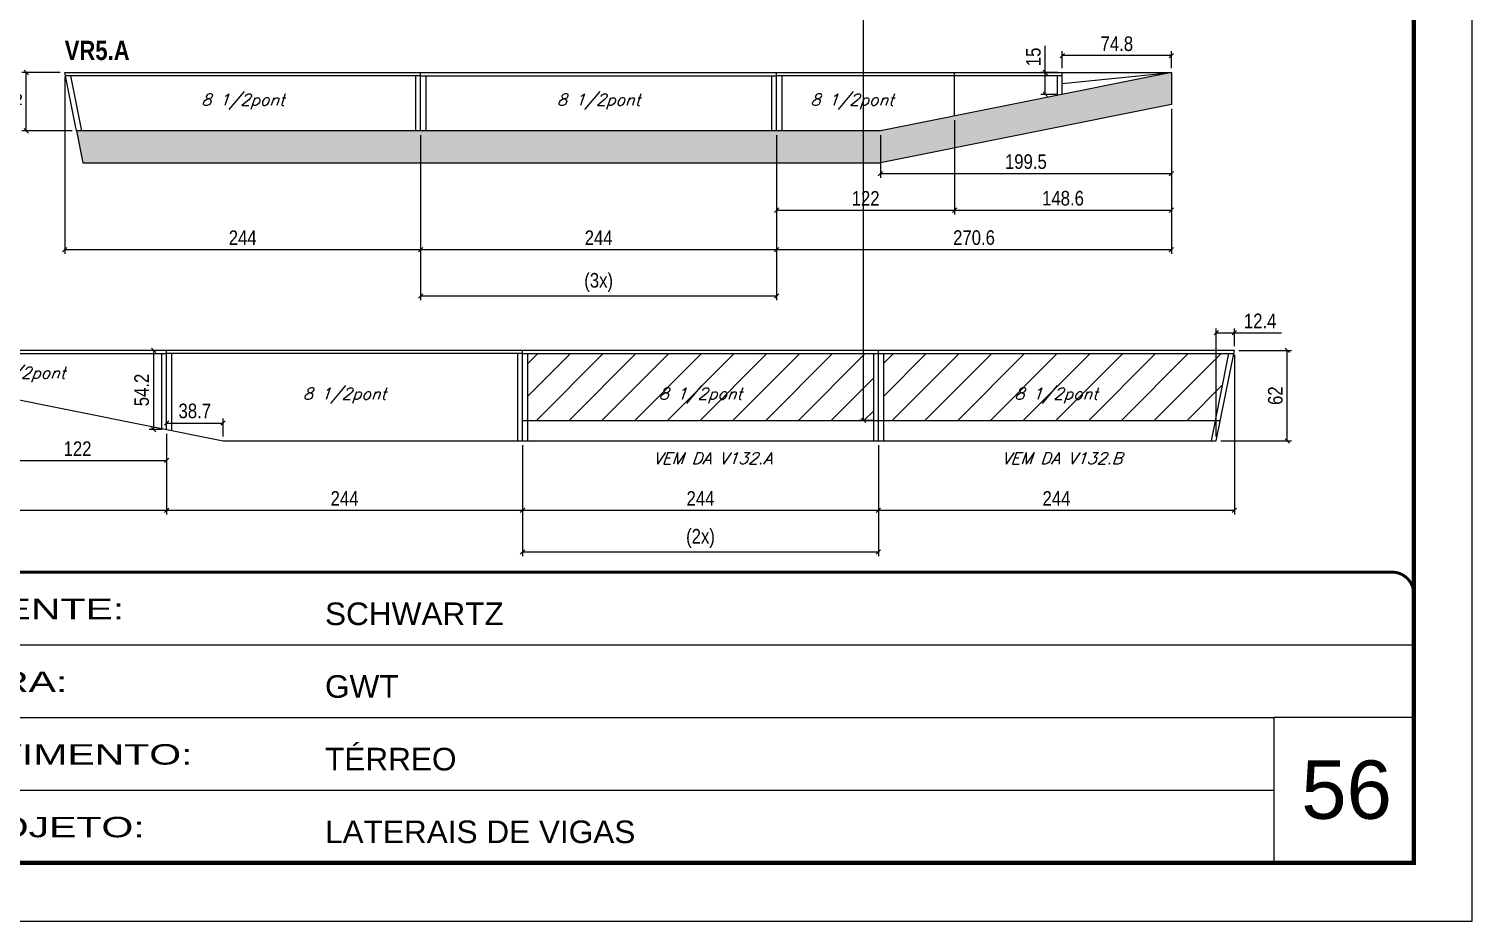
# Model space of a CAD drawing. Extents: x 2603 to 22413, y 1253 to 30260.
# Drawn here: x 7854 to 8843, y 13888 to 14499 of the extents above; entities that cross this region are included whole.
import ezdxf

# ---------------------------------------------------------------- set-up
doc = ezdxf.new("R2010")
doc.units = 0
doc.linetypes.add('CONTINUO', pattern=[0])
doc.linetypes.add('DASHED', pattern=[0.75, 0.5, -0.25])
for name, color, linetype, lineweight in [('CARIMBO', 255, 'Continuous', 9), ('Folhas', 255, 'Continuous', 9), ('Hachura', 251, 'Continuous', 9), ('SARRAFO DE PRESSAO', 251, 'DASHED', 9)]:
    doc.layers.add(name, color=color, linetype=linetype, lineweight=lineweight)
for name, color, linetype in [('COTA', 241, 'Continuous'), ('NOMENCLATURA', 7, 'Continuous'), ('Painéis', 200, 'Continuous'), ('SARR_2.2x15', 61, 'Continuous'), ('SARR_2.2x7', 40, 'Continuous'), ('SARR_3.5x7', 81, 'Continuous'), ('texto', 7, 'Continuous')]:
    doc.layers.add(name, color=color, linetype=linetype)
doc.layers.add('Laje_Perimetro', color=7, linetype='Continuous', plot=False)
doc.styles.add('ARIAL', font='arial.ttf')
doc.styles.add('COTA TECNICA', font='techl___.ttf', dxfattribs={"height": 10})
doc.styles.add('Romans', font='romans.shx')
doc.styles.add('TECNICA', font='techb___.ttf', dxfattribs={"height": 10})
doc.styles.add('Tecnologia', font='')
doc.styles.get('Tecnologia').set_extended_font_data('Forgotten Futurist')
doc.dimstyles.new('PAINEL', dxfattribs={"dimtxt": 10, "dimasz": 3, "dimexe": 3, "dimexo": 3, "dimgap": 3, "dimtad": 1, "dimdec": 1, "dimzin": 12, "dimdsep": 46, "dimtxsty": 'COTA TECNICA', "dimblk1": 'OBLIQUE', "dimblk2": 'OBLIQUE', "dimsah": 1, "dimcen": 0.9, "dimclrd": 4, "dimclre": 4, "dimclrt": 240, "dimadec": 1, "dimazin": 3, "dimtfac": 1, "dimtdec": 1, "dimtmove": 0, "dimatfit": 3, "dimfxl": 1, "dimtolj": 1, "dimtzin": 12, "dimarcsym": 0})

# ---------------------------------------------------------------- blocks, each defined once
blk = doc.blocks.new('9999999999')
at = {"color": 30, "linetype": 'CONTINUO'}
for p, q in [((98564.56, 34379.64), (99583.98, 34379.64)), ((98564.56, 34329.83), (99487.98, 34329.83)), ((99583.98, 34329.83), (99487.98, 34329.83)), ((99487.98, 34329.83), (99487.98, 34230.21)), ((98564.56, 34280.02), (99487.98, 34280.02))]:
    blk.add_line(p, q, dxfattribs=at)
at = {"color": 30, "linetype": 'CONTINUO', "const_width": 2}
blk.add_lwpolyline([(99583.98, 34230.21), (99583.98, 34414.45, 0.414214), (99568.98, 34429.45), (98228.98, 34429.45, 0.414214), (98213.98, 34414.45), (98213.98, 34245.21, 0.414214), (98228.98, 34230.21), (99583.98, 34230.21)], format="xyb", dxfattribs=at)
at = {"layer": 'Folhas'}
blk.add_lwpolyline([(98138.98, 34190.21), (99623.98, 34190.21), (99623.98, 35240.21), (98138.98, 35240.21)], close=True, dxfattribs=at)
at = {"layer": 'Folhas', "color": 30, "const_width": 3}
blk.add_lwpolyline([(98213.98, 34230.21), (99583.98, 34230.21), (99583.98, 35200.21), (98213.98, 35200.21)], close=True, dxfattribs=at)
at = {"color": 7, "linetype": 'Continuous', "ltscale": 5, "style": 'ARIAL'}
for s, height, p in [('SCHWARTZ', 15.483, (98837.68, 34393.13)), ('GWT', 15.483, (98837.68, 34343.32)), ('TÉRREO', 15.483, (98837.68, 34293.51)), ('LATERAIS DE VIGAS', 15.4829, (98837.68, 34243.7))]:
    blk.add_text(s, height=height, dxfattribs=at).set_placement(p)
at = {"layer": 'Folhas', "color": 7, "style": 'Tecnologia', "width": 1.5}
for s, p in [('CLIENTE:', (98573.65, 34397.17)), ('OBRA:', (98573.65, 34347.31)), ('PAVIMENTO:', (98573.65, 34297.5)), ('PROJETO:', (98573.65, 34247.69))]:
    blk.add_text(s, height=14, dxfattribs=at).set_placement(p)
blk = doc.blocks.new('_Oblique')
at = {"color": 0, "linetype": 'ByBlock', "lineweight": -2}
blk.add_line((-0.5, -0.5), (0.5, 0.5), dxfattribs=at)
blk = doc.blocks.new('*D1706')
at = {"layer": 'COTA', "color": 4, "linetype": 'ByBlock', "lineweight": -2, "transparency": 16777216}
for p, q in [((7875.23, 14469.38), (7848.92, 14469.38)), ((7851.92, 14429.39), (7851.92, 14469.38)), ((7883.25, 14429.39), (7848.92, 14429.39))]:
    blk.add_line(p, q, dxfattribs=at)
at = {"layer": 'Defpoints', "color": 0, "linetype": 'ByBlock', "transparency": 16777216}
for p in [(7851.92, 14469.38), (7878.23, 14469.38), (7886.25, 14429.39)]:
    blk.add_point(p, dxfattribs=at)
at = {"layer": 'COTA', "color": 4, "linetype": 'ByBlock', "lineweight": -2, "transparency": 16777216, "xscale": 3, "yscale": 3, "zscale": 3}
for p, rotation in [((7851.92, 14469.38), 90), ((7851.92, 14429.39), 270)]:
    blk.add_blockref('_Oblique', p, dxfattribs=dict(at, rotation=rotation))
at = {"layer": 'COTA', "color": 240, "linetype": 'ByBlock', "transparency": 16777216, "insert": (7843.82, 14449.38), "char_height": 10, "attachment_point": 5, "rotation": 90, "style": 'COTA TECNICA'}
blk.add_mtext('\\A1;40', dxfattribs=at)
blk = doc.blocks.new('*D1707')
at = {"layer": 'COTA', "color": 4, "linetype": 'ByBlock', "lineweight": -2, "transparency": 16777216}
for p, q in [((7878.23, 14466.38), (7878.23, 14345.03)), ((8122.23, 14426.39), (8122.23, 14345.03)), ((7878.23, 14348.03), (8122.23, 14348.03))]:
    blk.add_line(p, q, dxfattribs=at)
at = {"layer": 'Defpoints', "color": 0, "linetype": 'ByBlock', "transparency": 16777216}
for p in [(7878.23, 14469.38), (8122.23, 14429.39), (8122.23, 14348.03)]:
    blk.add_point(p, dxfattribs=at)
at = {"layer": 'COTA', "color": 4, "linetype": 'ByBlock', "lineweight": -2, "transparency": 16777216, "xscale": 3, "yscale": 3, "zscale": 3, "rotation": 180}
blk.add_blockref('_Oblique', (7878.23, 14348.03), dxfattribs=at)
at = {"layer": 'COTA', "color": 4, "linetype": 'ByBlock', "lineweight": -2, "transparency": 16777216, "xscale": 3, "yscale": 3, "zscale": 3}
blk.add_blockref('_Oblique', (8122.23, 14348.03), dxfattribs=at)
at = {"layer": 'COTA', "color": 240, "linetype": 'ByBlock', "transparency": 16777216, "insert": (8000.23, 14356.11), "char_height": 10, "attachment_point": 5, "style": 'COTA TECNICA'}
blk.add_mtext('\\A1;244', dxfattribs=at)
blk = doc.blocks.new('*D1708')
at = {"layer": 'COTA', "color": 4, "linetype": 'ByBlock', "lineweight": -2, "transparency": 16777216}
for p, q in [((8122.23, 14426.39), (8122.23, 14345.03)), ((8366.23, 14426.39), (8366.23, 14345.03)), ((8122.23, 14348.03), (8366.23, 14348.03))]:
    blk.add_line(p, q, dxfattribs=at)
at = {"layer": 'Defpoints', "color": 0, "linetype": 'ByBlock', "transparency": 16777216}
for p in [(8122.23, 14429.39), (8366.23, 14429.39), (8366.23, 14348.03)]:
    blk.add_point(p, dxfattribs=at)
at = {"layer": 'COTA', "color": 4, "linetype": 'ByBlock', "lineweight": -2, "transparency": 16777216, "xscale": 3, "yscale": 3, "zscale": 3, "rotation": 180}
blk.add_blockref('_Oblique', (8122.23, 14348.03), dxfattribs=at)
at = {"layer": 'COTA', "color": 4, "linetype": 'ByBlock', "lineweight": -2, "transparency": 16777216, "xscale": 3, "yscale": 3, "zscale": 3}
blk.add_blockref('_Oblique', (8366.23, 14348.03), dxfattribs=at)
at = {"layer": 'COTA', "color": 240, "linetype": 'ByBlock', "transparency": 16777216, "insert": (8244.23, 14356.11), "char_height": 10, "attachment_point": 5, "style": 'COTA TECNICA'}
blk.add_mtext('\\A1;244', dxfattribs=at)
blk = doc.blocks.new('*D1709')
at = {"layer": 'COTA', "color": 4, "linetype": 'ByBlock', "lineweight": -2, "transparency": 16777216}
for p, q in [((8636.83, 14444.38), (8636.83, 14345.03)), ((8366.23, 14426.39), (8366.23, 14345.03)), ((8366.23, 14348.03), (8636.83, 14348.03))]:
    blk.add_line(p, q, dxfattribs=at)
at = {"layer": 'Defpoints', "color": 0, "linetype": 'ByBlock', "transparency": 16777216}
for p in [(8636.83, 14447.38), (8366.23, 14429.39), (8636.83, 14348.03)]:
    blk.add_point(p, dxfattribs=at)
at = {"layer": 'COTA', "color": 4, "linetype": 'ByBlock', "lineweight": -2, "transparency": 16777216, "xscale": 3, "yscale": 3, "zscale": 3, "rotation": 180}
blk.add_blockref('_Oblique', (8366.23, 14348.03), dxfattribs=at)
at = {"layer": 'COTA', "color": 4, "linetype": 'ByBlock', "lineweight": -2, "transparency": 16777216, "xscale": 3, "yscale": 3, "zscale": 3}
blk.add_blockref('_Oblique', (8636.83, 14348.03), dxfattribs=at)
at = {"layer": 'COTA', "color": 240, "linetype": 'ByBlock', "transparency": 16777216, "insert": (8501.53, 14356.14), "char_height": 10, "attachment_point": 5, "style": 'COTA TECNICA'}
blk.add_mtext('\\A1;270.6', dxfattribs=at)
blk = doc.blocks.new('*D1710')
at = {"layer": 'COTA', "color": 4, "linetype": 'ByBlock', "lineweight": -2, "transparency": 16777216}
for p, q in [((8122.23, 14426.39), (8122.23, 14313.22)), ((8366.23, 14426.39), (8366.23, 14313.22)), ((8122.23, 14316.22), (8366.23, 14316.22))]:
    blk.add_line(p, q, dxfattribs=at)
at = {"layer": 'Defpoints', "color": 0, "linetype": 'ByBlock', "transparency": 16777216}
for p in [(8122.23, 14429.39), (8366.23, 14429.39), (8366.23, 14316.22)]:
    blk.add_point(p, dxfattribs=at)
at = {"layer": 'COTA', "color": 4, "linetype": 'ByBlock', "lineweight": -2, "transparency": 16777216, "xscale": 3, "yscale": 3, "zscale": 3, "rotation": 180}
blk.add_blockref('_Oblique', (8122.23, 14316.22), dxfattribs=at)
at = {"layer": 'COTA', "color": 4, "linetype": 'ByBlock', "lineweight": -2, "transparency": 16777216, "xscale": 3, "yscale": 3, "zscale": 3}
blk.add_blockref('_Oblique', (8366.23, 14316.22), dxfattribs=at)
at = {"layer": 'COTA', "color": 240, "linetype": 'ByBlock', "transparency": 16777216, "insert": (8244.23, 14325.44), "char_height": 10, "attachment_point": 5, "style": 'COTA TECNICA'}
blk.add_mtext('\\A1;(3x)', dxfattribs=at)
blk = doc.blocks.new('*D1711')
at = {"layer": 'COTA', "color": 4, "linetype": 'ByBlock', "lineweight": -2, "transparency": 16777216}
for p, q in [((8562, 14472.38), (8562, 14483.94)), ((8636.83, 14472.38), (8636.83, 14483.94)), ((8636.83, 14480.94), (8562, 14480.94))]:
    blk.add_line(p, q, dxfattribs=at)
at = {"layer": 'Defpoints', "color": 0, "linetype": 'ByBlock', "transparency": 16777216}
for p in [(8562, 14480.94), (8562, 14469.38), (8636.83, 14469.38)]:
    blk.add_point(p, dxfattribs=at)
at = {"layer": 'COTA', "color": 4, "linetype": 'ByBlock', "lineweight": -2, "transparency": 16777216, "xscale": 3, "yscale": 3, "zscale": 3, "rotation": 180}
blk.add_blockref('_Oblique', (8562, 14480.94), dxfattribs=at)
at = {"layer": 'COTA', "color": 4, "linetype": 'ByBlock', "lineweight": -2, "transparency": 16777216, "xscale": 3, "yscale": 3, "zscale": 3}
blk.add_blockref('_Oblique', (8636.83, 14480.94), dxfattribs=at)
at = {"layer": 'COTA', "color": 240, "linetype": 'ByBlock', "transparency": 16777216, "insert": (8599.42, 14489.03), "char_height": 10, "attachment_point": 5, "style": 'COTA TECNICA'}
blk.add_mtext('\\A1;74.8', dxfattribs=at)
blk = doc.blocks.new('*D1712')
at = {"layer": 'COTA', "color": 4, "linetype": 'ByBlock', "lineweight": -2, "transparency": 16777216}
for p, q in [((8550.35, 14469.38), (8550.35, 14487.75)), ((8559, 14469.38), (8547.35, 14469.38)), ((8550.35, 14454.38), (8550.35, 14469.38)), ((8559, 14454.38), (8547.35, 14454.38))]:
    blk.add_line(p, q, dxfattribs=at)
at = {"layer": 'Defpoints', "color": 0, "linetype": 'ByBlock', "transparency": 16777216}
for p in [(8550.35, 14469.38), (8562, 14469.38), (8562, 14454.38)]:
    blk.add_point(p, dxfattribs=at)
at = {"layer": 'COTA', "color": 4, "linetype": 'ByBlock', "lineweight": -2, "transparency": 16777216, "xscale": 3, "yscale": 3, "zscale": 3}
for p, rotation in [((8550.35, 14469.38), 90), ((8550.35, 14454.38), 270)]:
    blk.add_blockref('_Oblique', p, dxfattribs=dict(at, rotation=rotation))
at = {"layer": 'COTA', "color": 240, "linetype": 'ByBlock', "transparency": 16777216, "insert": (8542.24, 14480.07), "char_height": 10, "attachment_point": 5, "rotation": 90, "style": 'COTA TECNICA'}
blk.add_mtext('\\A1;15', dxfattribs=at)
blk = doc.blocks.new('*D1713')
at = {"layer": 'COTA', "color": 4, "linetype": 'ByBlock', "lineweight": -2, "transparency": 16777216}
for p, q in [((8636.83, 14444.38), (8636.83, 14397.08)), ((8437.33, 14426.39), (8437.33, 14397.08)), ((8437.33, 14400.08), (8636.83, 14400.08))]:
    blk.add_line(p, q, dxfattribs=at)
at = {"layer": 'Defpoints', "color": 0, "linetype": 'ByBlock', "transparency": 16777216}
for p in [(8636.83, 14447.38), (8437.33, 14429.39), (8636.83, 14400.08)]:
    blk.add_point(p, dxfattribs=at)
at = {"layer": 'COTA', "color": 4, "linetype": 'ByBlock', "lineweight": -2, "transparency": 16777216, "xscale": 3, "yscale": 3, "zscale": 3, "rotation": 180}
blk.add_blockref('_Oblique', (8437.33, 14400.08), dxfattribs=at)
at = {"layer": 'COTA', "color": 4, "linetype": 'ByBlock', "lineweight": -2, "transparency": 16777216, "xscale": 3, "yscale": 3, "zscale": 3}
blk.add_blockref('_Oblique', (8636.83, 14400.08), dxfattribs=at)
at = {"layer": 'COTA', "color": 240, "linetype": 'ByBlock', "transparency": 16777216, "insert": (8537.08, 14408.22), "char_height": 10, "attachment_point": 5, "style": 'COTA TECNICA'}
blk.add_mtext('\\A1;199.5', dxfattribs=at)
blk = doc.blocks.new('*D1714')
at = {"layer": 'COTA', "color": 4, "linetype": 'ByBlock', "lineweight": -2, "transparency": 16777216}
for p, q in [((8488.23, 14436.59), (8488.23, 14372.02)), ((8366.23, 14426.39), (8366.23, 14372.02)), ((8366.23, 14375.02), (8488.23, 14375.02))]:
    blk.add_line(p, q, dxfattribs=at)
at = {"layer": 'Defpoints', "color": 0, "linetype": 'ByBlock', "transparency": 16777216}
for p in [(8488.23, 14439.59), (8366.23, 14429.39), (8488.23, 14375.02)]:
    blk.add_point(p, dxfattribs=at)
at = {"layer": 'COTA', "color": 4, "linetype": 'ByBlock', "lineweight": -2, "transparency": 16777216, "xscale": 3, "yscale": 3, "zscale": 3, "rotation": 180}
blk.add_blockref('_Oblique', (8366.23, 14375.02), dxfattribs=at)
at = {"layer": 'COTA', "color": 4, "linetype": 'ByBlock', "lineweight": -2, "transparency": 16777216, "xscale": 3, "yscale": 3, "zscale": 3}
blk.add_blockref('_Oblique', (8488.23, 14375.02), dxfattribs=at)
at = {"layer": 'COTA', "color": 240, "linetype": 'ByBlock', "transparency": 16777216, "insert": (8427.23, 14383.08), "char_height": 10, "attachment_point": 5, "style": 'COTA TECNICA'}
blk.add_mtext('\\A1;122', dxfattribs=at)
blk = doc.blocks.new('*D1715')
at = {"layer": 'COTA', "color": 4, "linetype": 'ByBlock', "lineweight": -2, "transparency": 16777216}
for p, q in [((8636.83, 14444.38), (8636.83, 14372.02)), ((8488.23, 14436.59), (8488.23, 14372.02)), ((8488.23, 14375.02), (8636.83, 14375.02))]:
    blk.add_line(p, q, dxfattribs=at)
at = {"layer": 'Defpoints', "color": 0, "linetype": 'ByBlock', "transparency": 16777216}
for p in [(8636.83, 14447.38), (8488.23, 14439.59), (8636.83, 14375.02)]:
    blk.add_point(p, dxfattribs=at)
at = {"layer": 'COTA', "color": 4, "linetype": 'ByBlock', "lineweight": -2, "transparency": 16777216, "xscale": 3, "yscale": 3, "zscale": 3, "rotation": 180}
blk.add_blockref('_Oblique', (8488.23, 14375.02), dxfattribs=at)
at = {"layer": 'COTA', "color": 4, "linetype": 'ByBlock', "lineweight": -2, "transparency": 16777216, "xscale": 3, "yscale": 3, "zscale": 3}
blk.add_blockref('_Oblique', (8636.83, 14375.02), dxfattribs=at)
at = {"layer": 'COTA', "color": 240, "linetype": 'ByBlock', "transparency": 16777216, "insert": (8562.53, 14383.14), "char_height": 10, "attachment_point": 5, "style": 'COTA TECNICA'}
blk.add_mtext('\\A1;148.6', dxfattribs=at)
blk = doc.blocks.new('*D1717')
at = {"layer": 'COTA', "color": 4, "linetype": 'ByBlock', "lineweight": -2, "transparency": 16777216}
for p, q in [((7677.44, 14275.88), (7677.44, 14166.34)), ((7948.04, 14221.64), (7948.04, 14166.34)), ((7677.44, 14169.34), (7948.04, 14169.34))]:
    blk.add_line(p, q, dxfattribs=at)
at = {"layer": 'Defpoints', "color": 0, "linetype": 'ByBlock', "transparency": 16777216}
for p in [(7677.44, 14278.88), (7948.04, 14224.64), (7948.04, 14169.34)]:
    blk.add_point(p, dxfattribs=at)
at = {"layer": 'COTA', "color": 4, "linetype": 'ByBlock', "lineweight": -2, "transparency": 16777216, "xscale": 3, "yscale": 3, "zscale": 3, "rotation": 180}
blk.add_blockref('_Oblique', (7677.44, 14169.34), dxfattribs=at)
at = {"layer": 'COTA', "color": 4, "linetype": 'ByBlock', "lineweight": -2, "transparency": 16777216, "xscale": 3, "yscale": 3, "zscale": 3}
blk.add_blockref('_Oblique', (7948.04, 14169.34), dxfattribs=at)
at = {"layer": 'COTA', "color": 240, "linetype": 'ByBlock', "transparency": 16777216, "insert": (7812.74, 14177.45), "char_height": 10, "attachment_point": 5, "style": 'COTA TECNICA'}
blk.add_mtext('\\A1;270.6', dxfattribs=at)
blk = doc.blocks.new('*D1718')
at = {"layer": 'COTA', "color": 4, "linetype": 'ByBlock', "lineweight": -2, "transparency": 16777216}
for p, q in [((7948.04, 14221.64), (7948.04, 14166.34)), ((8192.04, 14213.88), (8192.04, 14166.34)), ((7948.04, 14169.34), (8192.04, 14169.34))]:
    blk.add_line(p, q, dxfattribs=at)
at = {"layer": 'Defpoints', "color": 0, "linetype": 'ByBlock', "transparency": 16777216}
for p in [(7948.04, 14224.64), (8192.04, 14216.88), (8192.04, 14169.34)]:
    blk.add_point(p, dxfattribs=at)
at = {"layer": 'COTA', "color": 4, "linetype": 'ByBlock', "lineweight": -2, "transparency": 16777216, "xscale": 3, "yscale": 3, "zscale": 3, "rotation": 180}
blk.add_blockref('_Oblique', (7948.04, 14169.34), dxfattribs=at)
at = {"layer": 'COTA', "color": 4, "linetype": 'ByBlock', "lineweight": -2, "transparency": 16777216, "xscale": 3, "yscale": 3, "zscale": 3}
blk.add_blockref('_Oblique', (8192.04, 14169.34), dxfattribs=at)
at = {"layer": 'COTA', "color": 240, "linetype": 'ByBlock', "transparency": 16777216, "insert": (8070.04, 14177.42), "char_height": 10, "attachment_point": 5, "style": 'COTA TECNICA'}
blk.add_mtext('\\A1;244', dxfattribs=at)
blk = doc.blocks.new('*D1719')
at = {"layer": 'COTA', "color": 4, "linetype": 'ByBlock', "lineweight": -2, "transparency": 16777216}
for p, q in [((8680.04, 14275.88), (8680.04, 14166.34)), ((8436.04, 14213.88), (8436.04, 14166.34)), ((8436.04, 14169.34), (8680.04, 14169.34))]:
    blk.add_line(p, q, dxfattribs=at)
at = {"layer": 'Defpoints', "color": 0, "linetype": 'ByBlock', "transparency": 16777216}
for p in [(8680.04, 14278.88), (8436.04, 14216.88), (8680.04, 14169.34)]:
    blk.add_point(p, dxfattribs=at)
at = {"layer": 'COTA', "color": 4, "linetype": 'ByBlock', "lineweight": -2, "transparency": 16777216, "xscale": 3, "yscale": 3, "zscale": 3, "rotation": 180}
blk.add_blockref('_Oblique', (8436.04, 14169.34), dxfattribs=at)
at = {"layer": 'COTA', "color": 4, "linetype": 'ByBlock', "lineweight": -2, "transparency": 16777216, "xscale": 3, "yscale": 3, "zscale": 3}
blk.add_blockref('_Oblique', (8680.04, 14169.34), dxfattribs=at)
at = {"layer": 'COTA', "color": 240, "linetype": 'ByBlock', "transparency": 16777216, "insert": (8558.04, 14177.42), "char_height": 10, "attachment_point": 5, "style": 'COTA TECNICA'}
blk.add_mtext('\\A1;244', dxfattribs=at)
blk = doc.blocks.new('*D1720')
at = {"layer": 'COTA', "color": 4, "linetype": 'ByBlock', "lineweight": -2, "transparency": 16777216}
for p, q in [((8192.04, 14213.88), (8192.04, 14166.34)), ((8436.04, 14213.88), (8436.04, 14166.34)), ((8192.04, 14169.34), (8436.04, 14169.34))]:
    blk.add_line(p, q, dxfattribs=at)
at = {"layer": 'Defpoints', "color": 0, "linetype": 'ByBlock', "transparency": 16777216}
for p in [(8192.04, 14216.88), (8436.04, 14216.88), (8436.04, 14169.34)]:
    blk.add_point(p, dxfattribs=at)
at = {"layer": 'COTA', "color": 4, "linetype": 'ByBlock', "lineweight": -2, "transparency": 16777216, "xscale": 3, "yscale": 3, "zscale": 3, "rotation": 180}
blk.add_blockref('_Oblique', (8192.04, 14169.34), dxfattribs=at)
at = {"layer": 'COTA', "color": 4, "linetype": 'ByBlock', "lineweight": -2, "transparency": 16777216, "xscale": 3, "yscale": 3, "zscale": 3}
blk.add_blockref('_Oblique', (8436.04, 14169.34), dxfattribs=at)
at = {"layer": 'COTA', "color": 240, "linetype": 'ByBlock', "transparency": 16777216, "insert": (8314.04, 14177.42), "char_height": 10, "attachment_point": 5, "style": 'COTA TECNICA'}
blk.add_mtext('\\A1;244', dxfattribs=at)
blk = doc.blocks.new('*D1721')
at = {"layer": 'COTA', "color": 4, "linetype": 'ByBlock', "lineweight": -2, "transparency": 16777216}
for p, q in [((8192.04, 14213.88), (8192.04, 14137.78)), ((8436.04, 14213.88), (8436.04, 14137.78)), ((8192.04, 14140.78), (8436.04, 14140.78))]:
    blk.add_line(p, q, dxfattribs=at)
at = {"layer": 'Defpoints', "color": 0, "linetype": 'ByBlock', "transparency": 16777216}
for p in [(8192.04, 14216.88), (8436.04, 14216.88), (8436.04, 14140.78)]:
    blk.add_point(p, dxfattribs=at)
at = {"layer": 'COTA', "color": 4, "linetype": 'ByBlock', "lineweight": -2, "transparency": 16777216, "xscale": 3, "yscale": 3, "zscale": 3, "rotation": 180}
blk.add_blockref('_Oblique', (8192.04, 14140.78), dxfattribs=at)
at = {"layer": 'COTA', "color": 4, "linetype": 'ByBlock', "lineweight": -2, "transparency": 16777216, "xscale": 3, "yscale": 3, "zscale": 3}
blk.add_blockref('_Oblique', (8436.04, 14140.78), dxfattribs=at)
at = {"layer": 'COTA', "color": 240, "linetype": 'ByBlock', "transparency": 16777216, "insert": (8314.04, 14150.01), "char_height": 10, "attachment_point": 5, "style": 'COTA TECNICA'}
blk.add_mtext('\\A1;(2x)', dxfattribs=at)
blk = doc.blocks.new('*D1675')
at = {"layer": 'COTA', "color": 4, "linetype": 'ByBlock', "lineweight": -2, "transparency": 16777216}
for p, q in [((7826.04, 14246.1), (7826.04, 14200.46)), ((7948.04, 14221.64), (7948.04, 14200.46)), ((7826.04, 14203.46), (7948.04, 14203.46))]:
    blk.add_line(p, q, dxfattribs=at)
at = {"layer": 'Defpoints', "color": 0, "linetype": 'ByBlock', "transparency": 16777216}
for p in [(7826.04, 14249.1), (7948.04, 14224.64), (7948.04, 14203.46)]:
    blk.add_point(p, dxfattribs=at)
at = {"layer": 'COTA', "color": 4, "linetype": 'ByBlock', "lineweight": -2, "transparency": 16777216, "xscale": 3, "yscale": 3, "zscale": 3, "rotation": 180}
blk.add_blockref('_Oblique', (7826.04, 14203.46), dxfattribs=at)
at = {"layer": 'COTA', "color": 4, "linetype": 'ByBlock', "lineweight": -2, "transparency": 16777216, "xscale": 3, "yscale": 3, "zscale": 3}
blk.add_blockref('_Oblique', (7948.04, 14203.46), dxfattribs=at)
at = {"layer": 'COTA', "color": 240, "linetype": 'ByBlock', "transparency": 16777216, "insert": (7887.04, 14211.52), "char_height": 10, "attachment_point": 5, "style": 'COTA TECNICA'}
blk.add_mtext('\\A1;122', dxfattribs=at)
blk = doc.blocks.new('*D1676')
at = {"layer": 'COTA', "color": 4, "linetype": 'ByBlock', "lineweight": -2, "transparency": 16777216}
for p, q in [((7948.04, 14227.64), (7948.04, 14232.1)), ((7948.04, 14229.1), (7986.75, 14229.1)), ((7986.75, 14219.88), (7986.75, 14232.1))]:
    blk.add_line(p, q, dxfattribs=at)
at = {"layer": 'Defpoints', "color": 0, "linetype": 'ByBlock', "transparency": 16777216}
for p in [(7986.75, 14229.1), (7948.04, 14224.64), (7986.75, 14216.88)]:
    blk.add_point(p, dxfattribs=at)
at = {"layer": 'COTA', "color": 4, "linetype": 'ByBlock', "lineweight": -2, "transparency": 16777216, "xscale": 3, "yscale": 3, "zscale": 3, "rotation": 180}
blk.add_blockref('_Oblique', (7948.04, 14229.1), dxfattribs=at)
at = {"layer": 'COTA', "color": 4, "linetype": 'ByBlock', "lineweight": -2, "transparency": 16777216, "xscale": 3, "yscale": 3, "zscale": 3}
blk.add_blockref('_Oblique', (7986.75, 14229.1), dxfattribs=at)
at = {"layer": 'COTA', "color": 240, "linetype": 'ByBlock', "transparency": 16777216, "insert": (7967.39, 14237.34), "char_height": 10, "attachment_point": 5, "style": 'COTA TECNICA'}
blk.add_mtext('\\A1;38.7', dxfattribs=at)
blk = doc.blocks.new('*D1677')
at = {"layer": 'COTA', "color": 4, "linetype": 'ByBlock', "lineweight": -2, "transparency": 16777216}
for p, q in [((7945.04, 14278.88), (7936.13, 14278.88)), ((7939.13, 14278.88), (7939.13, 14224.64)), ((7945.04, 14224.64), (7936.13, 14224.64))]:
    blk.add_line(p, q, dxfattribs=at)
at = {"layer": 'Defpoints', "color": 0, "linetype": 'ByBlock', "transparency": 16777216}
for p in [(7948.04, 14278.88), (7939.13, 14224.64), (7948.04, 14224.64)]:
    blk.add_point(p, dxfattribs=at)
at = {"layer": 'COTA', "color": 4, "linetype": 'ByBlock', "lineweight": -2, "transparency": 16777216, "xscale": 3, "yscale": 3, "zscale": 3}
for p, rotation in [((7939.13, 14278.88), 90), ((7939.13, 14224.64), 270)]:
    blk.add_blockref('_Oblique', p, dxfattribs=dict(at, rotation=rotation))
at = {"layer": 'COTA', "color": 240, "linetype": 'ByBlock', "transparency": 16777216, "insert": (7931.03, 14251.76), "char_height": 10, "attachment_point": 5, "rotation": 90, "style": 'COTA TECNICA'}
blk.add_mtext('\\A1;54.2', dxfattribs=at)
blk = doc.blocks.new('*D1678')
at = {"layer": 'COTA', "color": 4, "linetype": 'ByBlock', "lineweight": -2, "transparency": 16777216}
for p, q in [((8667.61, 14219.88), (8667.61, 14294.01)), ((8667.61, 14291.01), (8680.04, 14291.01)), ((8680.04, 14281.88), (8680.04, 14294.01)), ((8680.04, 14291.01), (8712.27, 14291.01))]:
    blk.add_line(p, q, dxfattribs=at)
at = {"layer": 'Defpoints', "color": 0, "linetype": 'ByBlock', "transparency": 16777216}
for p in [(8680.04, 14291.01), (8680.04, 14278.88), (8667.61, 14216.88)]:
    blk.add_point(p, dxfattribs=at)
at = {"layer": 'COTA', "color": 4, "linetype": 'ByBlock', "lineweight": -2, "transparency": 16777216, "xscale": 3, "yscale": 3, "zscale": 3, "rotation": 180}
blk.add_blockref('_Oblique', (8667.61, 14291.01), dxfattribs=at)
at = {"layer": 'COTA', "color": 4, "linetype": 'ByBlock', "lineweight": -2, "transparency": 16777216, "xscale": 3, "yscale": 3, "zscale": 3}
blk.add_blockref('_Oblique', (8680.04, 14291.01), dxfattribs=at)
at = {"layer": 'COTA', "color": 240, "linetype": 'ByBlock', "transparency": 16777216, "insert": (8697.65, 14299.08), "char_height": 10, "attachment_point": 5, "style": 'COTA TECNICA'}
blk.add_mtext('\\A1;12.4', dxfattribs=at)
blk = doc.blocks.new('*D1679')
at = {"layer": 'COTA', "color": 4, "linetype": 'ByBlock', "lineweight": -2, "transparency": 16777216}
for p, q in [((8683.04, 14278.88), (8719.23, 14278.88)), ((8716.23, 14216.88), (8716.23, 14278.88)), ((8670.61, 14216.88), (8719.23, 14216.88))]:
    blk.add_line(p, q, dxfattribs=at)
at = {"layer": 'Defpoints', "color": 0, "linetype": 'ByBlock', "transparency": 16777216}
for p in [(8680.04, 14278.88), (8716.23, 14278.88), (8667.61, 14216.88)]:
    blk.add_point(p, dxfattribs=at)
at = {"layer": 'COTA', "color": 4, "linetype": 'ByBlock', "lineweight": -2, "transparency": 16777216, "xscale": 3, "yscale": 3, "zscale": 3}
for p, rotation in [((8716.23, 14278.88), 90), ((8716.23, 14216.88), 270)]:
    blk.add_blockref('_Oblique', p, dxfattribs=dict(at, rotation=rotation))
at = {"layer": 'COTA', "color": 240, "linetype": 'ByBlock', "transparency": 16777216, "insert": (8708.12, 14247.88), "char_height": 10, "attachment_point": 5, "rotation": 90, "style": 'COTA TECNICA'}
blk.add_mtext('\\A1;62', dxfattribs=at)
blk = doc.blocks.new('*D1516')
at = {"layer": 'COTA', "color": 4, "linetype": 'ByBlock', "lineweight": -2, "transparency": 16777216}
for p, q in [((8291.24, 14852.56), (8428.85, 14852.56)), ((8425.85, 14230.88), (8425.85, 14852.56)), ((8433.04, 14230.88), (8422.85, 14230.88))]:
    blk.add_line(p, q, dxfattribs=at)
at = {"layer": 'Defpoints', "color": 0, "linetype": 'ByBlock', "transparency": 16777216}
for p in [(8288.24, 14852.56), (8425.85, 14852.56), (8436.04, 14230.88)]:
    blk.add_point(p, dxfattribs=at)
at = {"layer": 'COTA', "color": 4, "linetype": 'ByBlock', "lineweight": -2, "transparency": 16777216, "xscale": 3, "yscale": 3, "zscale": 3}
for p, rotation in [((8425.85, 14852.56), 90), ((8425.85, 14230.88), 270)]:
    blk.add_blockref('_Oblique', p, dxfattribs=dict(at, rotation=rotation))
at = {"layer": 'COTA', "color": 240, "linetype": 'ByBlock', "transparency": 16777216, "insert": (8417.74, 14541.72), "char_height": 10, "attachment_point": 5, "rotation": 90, "style": 'COTA TECNICA'}
blk.add_mtext('\\A1;621.7', dxfattribs=at)

msp = doc.modelspace()

# ---------------------------------------------------------------- hatches: boundary and pattern name
at = {"layer": 'COTA', "linetype": 'ByBlock'}
h = msp.add_hatch(dxfattribs=at)
h.set_pattern_fill('AR-CONC', color=256, scale=0.03)
h.set_pattern_definition([(50, (-126542.809, -5387.4884), (5.46554007, -0.47817257), [0.5715, -6.2865]), (355, (-126542.809, -5387.4884), (-1.05730264, 5.73170536), [0.4572, -5.02921753]), (100.4514447, (-126542.3535, -5387.5283), (4.40823741, 5.25353256), [0.48570026, -5.34270734]), (46.1842, (-126542.809, -5385.9644), (8.13237123, -1.26126984), [0.85725, -9.42975]), (96.6355576, (-126542.131, -5386.0695), (7.122124, 7.42278374), [0.7285507, -8.01406824]), (351.184151, (-126542.809, -5385.9644), (7.122124, 7.42278374), [0.685799, -7.54379196]), (21, (-126542.047, -5386.3454), (4.54843174, -3.06795595), [0.5715, -6.2865]), (326, (-126542.047, -5386.3454), (1.85406085, 5.52563898), [0.4572, -5.0292]), (71.451445, (-126541.668, -5386.601), (6.40249258, 2.45768307), [0.48570026, -5.34269813]), (37.5, (-126542.809, -5387.4884), (0.092658098, 2.536651166), [0, -4.96824, 0, -5.1054, 0, -5.04825]), (7.5, (-126542.809, -5387.4884), (2.004589875, 3.005417245), [0, -2.91084, 0, -4.85394, 0, -1.92405]), (327.5, (-126544.5082, -5387.4884), (4.067717855, -0.17186232), [0, -1.905, 0, -5.9436, 0, -7.8867]), (317.5, (-126545.2702, -5387.4884), (4.44387544, 0.76279473), [0, -2.4765, 0, -3.94716, 0, -5.6007])])
h.paths.add_polyline_path([(7886.25, 14429.39), (7890.66, 14407.39), (8437.33, 14407.39), (8636.83, 14447.38), (8636.83, 14469.38), (8437.33, 14429.39)])
at = {"layer": 'Hachura', "linetype": 'ByBlock'}
h = msp.add_hatch(dxfattribs=at)
h.set_pattern_fill('ANSI31', color=256, scale=5)
h.set_pattern_definition([(45, (-126270.234, -5944.711), (-11.2253202, 11.2253202), [])])
h.paths.add_polyline_path([(8432.54, 14276.68), (8195.54, 14276.68), (8195.54, 14230.88), (8432.54, 14230.88)])
h.paths.add_polyline_path([(8277.67, 14239.9), (8345.29, 14239.9), (8350.79, 14255.87), (8283.17, 14255.87)], flags=24)
h = msp.add_hatch(dxfattribs=at)
h.set_pattern_fill('ANSI31', color=256, scale=5)
h.set_pattern_definition([(45, (-126418.031, -5371.03), (-11.2253202, 11.2253202), [])])
h.paths.add_polyline_path([(8676.03, 14276.68), (8439.54, 14276.68), (8439.54, 14230.88), (8666.85, 14230.88)])
h.paths.add_polyline_path([(8521.45, 14239.9), (8589.07, 14239.9), (8594.57, 14255.87), (8526.95, 14255.87)], flags=24)

# ---------------------------------------------------------------- linework, layer by layer
at = {"layer": 'COTA', "linetype": 'ByBlock'}
for p, q in [((8562, 14454.38), (8562, 14469.38)), ((8636.83, 14469.38), (8636.83, 14447.38)), ((8636.83, 14447.38), (8437.33, 14407.39)), ((7886.25, 14429.39), (7890.66, 14407.39)), ((7890.66, 14407.39), (8437.33, 14407.39))]:
    msp.add_line(p, q, dxfattribs=at)
at = {"layer": 'Laje_Perimetro'}
msp.add_lwpolyline([(8842.97, 14937.7), (7357.97, 14937.7), (7357.97, 13887.7), (8842.97, 13887.7)], close=True, dxfattribs=at)
at = {"layer": 'Painéis', "linetype": 'Continuous'}
for p, q in [((7886.25, 14429.39), (7878.23, 14469.38)), ((7878.23, 14469.38), (8636.83, 14469.38)), ((8122.23, 14429.39), (8122.23, 14469.38)), ((8366.23, 14429.39), (8366.23, 14469.38)), ((8636.83, 14469.38), (8437.33, 14429.39)), ((8488.23, 14439.59), (8488.23, 14469.38)), ((8437.33, 14429.39), (7886.25, 14429.39)), ((8680.04, 14278.88), (7677.44, 14278.88)), ((7677.44, 14278.88), (7986.75, 14216.88)), ((7948.04, 14224.64), (7948.04, 14278.88)), ((8192.04, 14216.88), (8192.04, 14278.88)), ((8436.04, 14216.88), (8436.04, 14278.88)), ((8667.61, 14216.88), (8680.04, 14278.88)), ((8192.04, 14230.88), (8670.42, 14230.88)), ((7986.75, 14216.88), (8667.61, 14216.88))]:
    msp.add_line(p, q, dxfattribs=at)
at = {"layer": 'SARR_2.2x15', "linetype": 'ByBlock'}
msp.add_line((8562, 14461.88), (8636.83, 14469.38), dxfattribs=at)
at = {"layer": 'SARR_2.2x7', "linetype": 'Continuous'}
for p, q in [((8122.23, 14467.18), (7878.67, 14467.18)), ((8122.23, 14467.18), (8366.23, 14467.18)), ((8562, 14467.18), (8366.23, 14467.18)), ((7752.27, 14276.68), (7948.04, 14276.68)), ((8192.04, 14276.68), (7948.04, 14276.68)), ((8192.04, 14276.68), (8436.04, 14276.68)), ((8436.04, 14276.68), (8679.6, 14276.68))]:
    msp.add_line(p, q, dxfattribs=at)
at = {"layer": 'SARR_3.5x7'}
for p, q in [((7882.24, 14467.18), (7889.82, 14429.39)), ((8118.73, 14467.18), (8118.73, 14429.39)), ((8125.73, 14467.18), (8125.73, 14429.39)), ((8362.73, 14467.18), (8362.73, 14429.39)), ((8369.73, 14467.18), (8369.73, 14429.39)), ((8558.5, 14467.18), (8558.5, 14453.68)), ((7944.54, 14276.68), (7944.54, 14225.34)), ((7951.54, 14276.68), (7951.54, 14223.94)), ((8188.54, 14276.68), (8188.54, 14216.88)), ((8195.54, 14276.68), (8195.54, 14216.88)), ((8432.54, 14276.68), (8432.54, 14216.88)), ((8439.54, 14276.68), (8439.54, 14216.88)), ((8676.03, 14276.68), (8664.04, 14216.88))]:
    msp.add_line(p, q, dxfattribs=at)

# ---------------------------------------------------------------- block references
at = {"layer": 'SARRAFO DE PRESSAO', "color": 6, "linetype": 'ByBlock'}
msp.add_blockref('9999999999', (-90781.01, -20302.51), dxfattribs=at)

# ---------------------------------------------------------------- texts
at = {"layer": 'CARIMBO', "style": 'ARIAL'}
msp.add_text('56', height=40, dxfattribs=at).set_placement((8725.83, 13957.84))
at = {"layer": 'NOMENCLATURA', "style": 'TECNICA'}
msp.add_text('VR5.A', height=13.2, dxfattribs=at).set_placement((7878.23, 14477.9))
at = {"layer": 'texto', "color": 2, "char_height": 8, "attachment_point": 5, "style": 'Romans'}
for s, insert in [('{\\Q19;\\C256;8 1/2pont}', (8000.45, 14449.38)), ('{\\Q19;\\C256;8 1/2pont}', (8244.23, 14449.38)), ('{\\Q19;\\C256;8 1/2pont}', (8417.96, 14449.38)), ('{\\Q19;\\C256;8 1/2pont}', (7850.15, 14262.21)), ('{\\Q19;\\C256;8 1/2pont}', (8070.04, 14247.88)), ('{\\Q19;\\C256;8 1/2pont}', (8314.04, 14247.88)), ('{\\Q19;\\C256;8 1/2pont}', (8557.82, 14247.88)), ('{\\Q19;\\C256;VEM DA V132.A}', (8322.26, 14204.95)), ('{\\Q19;\\C256;VEM DA V132.B}', (8561.74, 14204.95))]:
    msp.add_mtext(s, dxfattribs=dict(at, insert=insert))

# ---------------------------------------------------------------- dimensions: what is measured, and where the dimension line sits
at = {"layer": 'COTA', "linetype": 'ByBlock'}
for base, p1, p2, picture, middle in [((8425.85, 14852.56), (8436.04, 14230.88), (8288.24, 14852.56), '*D1516', (8417.74, 14541.72)), ((8550.35, 14469.38), (8562, 14454.38), (8562, 14469.38), '*D1712', (8542.24, 14480.07)), ((7851.92, 14469.38), (7886.25, 14429.39), (7878.23, 14469.38), '*D1706', (7843.82, 14449.38)), ((7939.13, 14224.64), (7948.04, 14278.88), (7948.04, 14224.64), '*D1677', (7931.03, 14251.76)), ((8716.23, 14278.88), (8667.61, 14216.88), (8680.04, 14278.88), '*D1679', (8708.12, 14247.88))]:
    dim = msp.add_linear_dim(base=base, p1=p1, p2=p2, angle=90, dimstyle='PAINEL', dxfattribs=at)
    dim.commit()
    dim.dimension.update_dxf_attribs({"geometry": picture, "text_midpoint": middle})
for base, p1, p2, picture, middle in [((8562, 14480.94), (8636.83, 14469.38), (8562, 14469.38), '*D1711', (8599.42, 14489.03)), ((8122.23, 14348.03), (7878.23, 14469.38), (8122.23, 14429.39), '*D1707', (8000.23, 14356.11)), ((8636.83, 14400.08), (8437.33, 14429.39), (8636.83, 14447.38), '*D1713', (8537.08, 14408.22)), ((8488.23, 14375.02), (8366.23, 14429.39), (8488.23, 14439.59), '*D1714', (8427.23, 14383.08)), ((8680.04, 14291.01), (8667.61, 14216.88), (8680.04, 14278.88), '*D1678', (8697.65, 14299.08)), ((7948.04, 14169.34), (7677.44, 14278.88), (7948.04, 14224.64), '*D1717', (7812.74, 14177.45)), ((7986.75, 14229.1), (7948.04, 14224.64), (7986.75, 14216.88), '*D1676', (7967.39, 14237.34)), ((8436.04, 14169.34), (8192.04, 14216.88), (8436.04, 14216.88), '*D1720', (8314.04, 14177.42))]:
    dim = msp.add_linear_dim(base=base, p1=p1, p2=p2, dimstyle='PAINEL', dxfattribs=at)
    dim.commit()
    dim.dimension.update_dxf_attribs({"geometry": picture, "text_midpoint": middle})
for base, p1, p2, picture, middle in [((8636.83, 14348.03), (8366.23, 14429.39), (8636.83, 14447.38), '*D1709', (8501.53, 14356.14)), ((8636.83, 14375.02), (8488.23, 14439.59), (8636.83, 14447.38), '*D1715', (8562.53, 14383.14)), ((8366.23, 14348.03), (8122.23, 14429.39), (8366.23, 14429.39), '*D1708', (8244.23, 14356.11)), ((8680.04, 14169.34), (8436.04, 14216.88), (8680.04, 14278.88), '*D1719', (8558.04, 14177.42)), ((7948.04, 14203.46), (7826.04, 14249.1), (7948.04, 14224.64), '*D1675', (7887.04, 14211.52)), ((8192.04, 14169.34), (7948.04, 14224.64), (8192.04, 14216.88), '*D1718', (8070.04, 14177.42))]:
    dim = msp.add_linear_dim(base=base, p1=p1, p2=p2, dimstyle='PAINEL', override={"dimtmove": 1}, dxfattribs=at)
    dim.commit()
    dim.dimension.update_dxf_attribs({"geometry": picture, "text_midpoint": middle})
for base, p1, p2, text, picture, middle in [((8366.23, 14316.22), (8122.23, 14429.39), (8366.23, 14429.39), '(3x)', '*D1710', (8244.23, 14325.44)), ((8436.04, 14140.78), (8192.04, 14216.88), (8436.04, 14216.88), '(2x)', '*D1721', (8314.04, 14150.01))]:
    dim = msp.add_linear_dim(base=base, p1=p1, p2=p2, text=text, dimstyle='PAINEL', dxfattribs=at)
    dim.commit()
    dim.dimension.update_dxf_attribs({"geometry": picture, "text_midpoint": middle})

doc.saveas('drawing.dxf')
